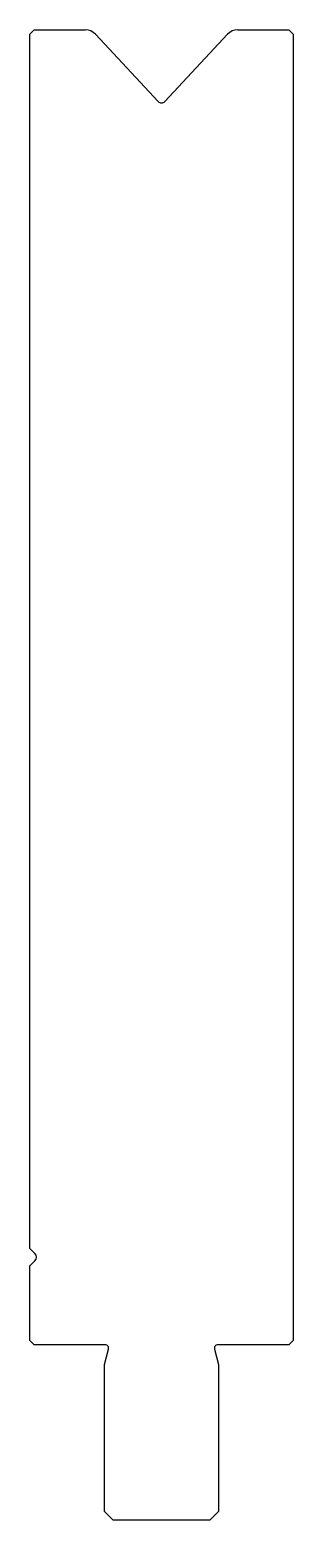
# Model space of a CAD drawing. Header units: metres. Extents: x -16 to 14, y -84 to 86.
import ezdxf

# ---------------------------------------------------------------- set-up
doc = ezdxf.new("R2010")
doc.units = ezdxf.units.M

msp = doc.modelspace()

# ---------------------------------------------------------------- linework, layer by layer
for p, q in [((-15.871435, 86.061947), (-16.371435, 85.561947)), ((-16.371435, -52.938053), (-16.371435, 85.561947)), ((-15.871435, 86.061947), (-10.067135, 86.061947)), ((-8.896969, 85.553144), (-1.737112, 77.875138)), ((-1.005759, 77.875138), (6.154098, 85.553144)), ((7.324264, 86.061947), (13.128565, 86.061947)), ((13.628565, 85.561947), (13.128565, 86.061947)), ((13.628565, 85.561947), (13.628565, -63.438053)), ((-15.7957, -53.513789), (-16.371435, -52.938053)), ((-16.371435, -54.938053), (-15.7957, -54.362317)), ((-16.371435, -63.438053), (-16.371435, -54.938053)), ((-16.371435, -63.438053), (-15.871435, -63.938053)), ((-7.791435, -63.938053), (-15.871435, -63.938053)), ((-7.871435, -66.182098), (-7.405065, -64.441581)), ((4.662194, -64.441581), (5.128565, -66.182098)), ((13.128565, -63.938053), (5.048565, -63.938053)), ((13.128565, -63.938053), (13.628565, -63.438053)), ((-7.871435, -82.938053), (-7.871435, -66.182098)), ((5.128565, -66.182098), (5.128565, -82.938053)), ((-7.871435, -82.938053), (-6.871435, -83.938053)), ((4.128565, -83.938053), (5.128565, -82.938053)), ((4.128565, -83.938053), (-6.871435, -83.938053))]:
    msp.add_line(p, q)
for centre, radius, start, end in [((-10.067135, 84.461947), 1.6, 43, 90), ((7.324264, 84.461947), 1.6, 90, 137), ((-1.371435, 78.216137), 0.5, 223, 317), ((-16.219964, -53.938053), 0.6, 315, 45), ((-7.791435, -64.338053), 0.4, 345, 90), ((5.048565, -64.338053), 0.4, 90, 195)]:
    msp.add_arc(centre, radius, start, end)

doc.saveas('drawing.dxf')
